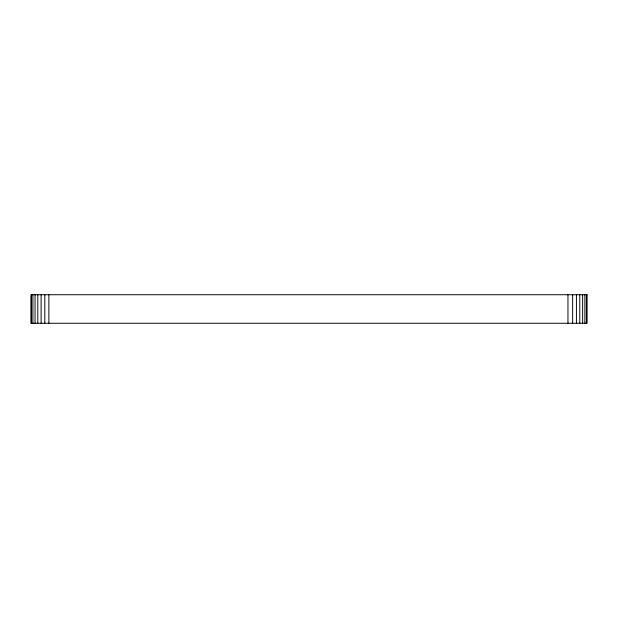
<?xml version="1.0" encoding="UTF-8"?>
<svg xmlns="http://www.w3.org/2000/svg" width="618" height="618" viewBox="0 0 618 618"><rect width="100%" height="100%" fill="white"/><g stroke="black" fill="none" stroke-linecap="round" stroke-linejoin="round"><path stroke-width="0.93" d="M586.389 294.74L586.389 323.26M584.867 294.74L584.867 323.26M582.635 294.74L582.635 323.26M579.784 294.74L579.784 323.26M576.424 294.74L576.424 323.26M572.654 294.74L572.654 323.26M567.957 294.74L567.957 323.26M48.868 294.74L48.868 323.26M44.828 294.74L44.828 323.26M41.105 294.74L41.105 323.26M37.814 294.74L37.814 323.26M35.048 294.74L35.048 323.26M32.908 294.74L32.908 323.26M31.495 294.74L31.495 323.26M587.1 294.74L30.9 294.74L30.9 323.26L587.1 323.26L587.1 294.74"/></g></svg>
